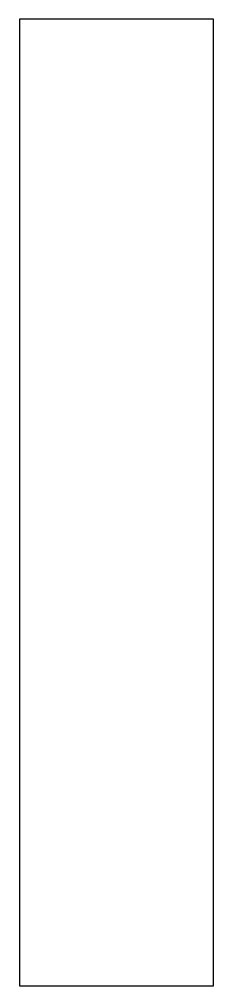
# Model space of a CAD drawing. Header units: millimetres. Extents: x 198 to 288, y -68 to 380.
import ezdxf

# ---------------------------------------------------------------- set-up
doc = ezdxf.new("R2010")
doc.units = ezdxf.units.MM
doc.layers.get('0').update_dxf_attribs({"linetype": 'CONTINUOUS'})

msp = doc.modelspace()

# ---------------------------------------------------------------- linework, layer by layer
msp.add_lwpolyline([(288, 380), (198, 380), (198, -68), (288, -68)], close=True)

doc.saveas('drawing.dxf')
